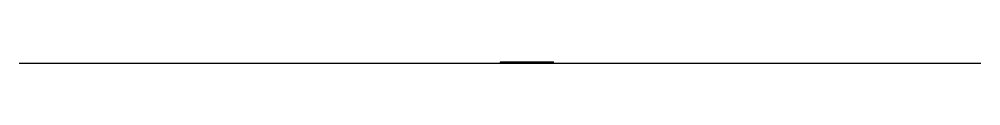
# Model space of a CAD drawing. Units: millimetres at full size, sheet at 1:100. Extents: x -15551 to 15061, y -3490 to -3455.
import ezdxf

# ---------------------------------------------------------------- set-up
doc = ezdxf.new("R2010")
doc.units = ezdxf.units.MM
doc.header["$LTSCALE"] = 100
doc.linetypes.add('DASHED1', pattern=[1.8, 1.2, -0.6])
doc.layers.add('0-0', color=7, linetype='Continuous')

msp = doc.modelspace()

# ---------------------------------------------------------------- linework, layer by layer
at = {"layer": '0-0'}
for p, q in [((-15551, -3489.8), (15061.2, -3489.8)), ((-244.9, -3459.8), (-244.9, -3479.8)), ((-244.9, -3459.8), (630.1, -3459.8)), ((-244.9, -3479.8), (630.1, -3479.8)), ((630.1, -3459.8), (630.1, -3479.8))]:
    msp.add_line(p, q, dxfattribs=at)
at = {"layer": '0-0', "color": 4}
for p, q in [((-244.9, -3454.8), (1455.1, -3454.8)), ((-244.9, -3484.8), (555.1, -3484.8))]:
    msp.add_line(p, q, dxfattribs=at)
at = {"layer": '0-0', "linetype": 'DASHED1'}
msp.add_line((630.1, -3469.8), (1455.1, -3469.8), dxfattribs=at)
at = {"layer": '0-0'}
msp.add_lwpolyline([(555.1, -3484.8), (1455.1, -3484.8), (1455.1, -3454.8)], dxfattribs=at)

doc.saveas('drawing.dxf')
